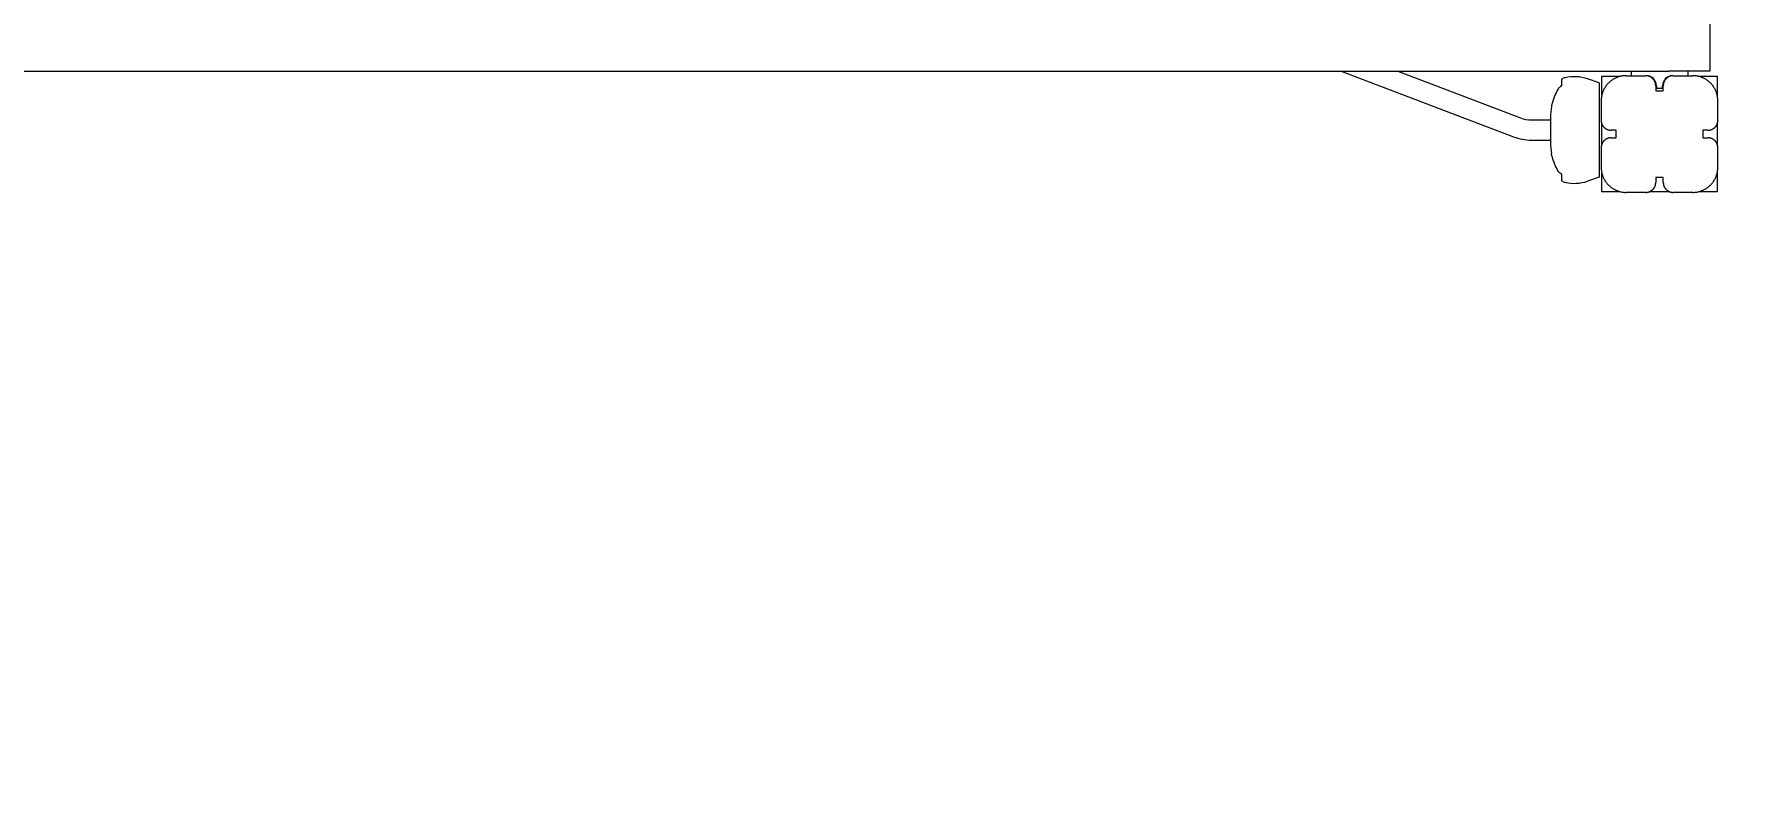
# Model space of a CAD drawing. Extents: x -3514 to 3672, y -2461 to 3671.
# Drawn here: x -96 to 1262, y -928 to -320 of the extents above; entities that cross this region are included whole.
import ezdxf

# ---------------------------------------------------------------- set-up
doc = ezdxf.new("R2010")
doc.units = 0
doc.header["$LTSCALE"] = 5
doc.header["$PDMODE"] = 33
doc.header["$PDSIZE"] = 20
doc.layers.get('Defpoints').update_dxf_attribs({"linetype": 'CONTINUOUS'})
for name, color, linetype in [('Lg_area', 4, 'CONTINUOUS'), ('Lg_dim', 7, 'CONTINUOUS'), ('Lg_prod', 40, 'CONTINUOUS')]:
    doc.layers.add(name, color=color, linetype=linetype)
doc.styles.add('LG1', font='arial.ttf', dxfattribs={"height": 185})
doc.dimstyles.new('LG_DIM', dxfattribs={"dimtxt": 185, "dimasz": 120, "dimexe": 50, "dimexo": 1, "dimgap": 50, "dimtad": 0, "dimtih": 1, "dimtoh": 1, "dimdec": 0, "dimrnd": 10, "dimdsep": 46, "dimtxsty": 'LG1', "dimcen": 2.5, "dimclrt": 4, "dimadec": 4, "dimazin": 0, "dimtfac": 1, "dimtdec": 0, "dimtmove": 0, "dimatfit": 3, "dimfxl": 1, "dimtolj": 1, "dimtzin": 0, "dimarcsym": 0})

# ---------------------------------------------------------------- blocks, each defined once
blk = doc.blocks.new('*D4')
at = {"layer": 'Defpoints', "color": 0}
for p in [(-2722.2, -362.5), (2722.8, -362.5), (2722.8, -2339.6)]:
    blk.add_point(p, dxfattribs=at)
at = {"layer": 'Lg_dim', "color": 0, "lineweight": -2}
for p, q in [((-2722.2, -363.5), (-2722.2, -2389.6)), ((2722.8, -363.5), (2722.8, -2389.6)), ((-2602.2, -2339.6), (-417.4, -2339.6)), ((2602.8, -2339.6), (233.8, -2339.6))]:
    blk.add_line(p, q, dxfattribs=at)
at = {"layer": 'Lg_dim', "color": 0}
for points in [[(-2602.2, -2319.6), (-2602.2, -2359.6), (-2722.2, -2339.6)], [(2602.8, -2359.6), (2602.8, -2319.6), (2722.8, -2339.6)]]:
    blk.add_solid(points, dxfattribs=at)
at = {"layer": 'Lg_dim', "color": 4, "insert": (-91.8, -2339.6), "char_height": 185, "attachment_point": 5, "style": 'LG1'}
blk.add_mtext('\\A1;5440', dxfattribs=at)
blk = doc.blocks.new('*D5')
at = {"layer": 'Defpoints', "color": 0}
for p in [(1221.5, 1852), (1221.5, -1852), (3392, -1852)]:
    blk.add_point(p, dxfattribs=at)
at = {"layer": 'Lg_dim', "color": 0, "lineweight": -2}
for p, q in [((1222.5, 1852), (3442, 1852)), ((3392, 1732), (3392, 50.2)), ((3392, -1732), (3392, -238.6)), ((1222.5, -1852), (3442, -1852))]:
    blk.add_line(p, q, dxfattribs=at)
at = {"layer": 'Lg_dim', "color": 0}
for points in [[(3412, 1732), (3372, 1732), (3392, 1852)], [(3372, -1732), (3412, -1732), (3392, -1852)]]:
    blk.add_solid(points, dxfattribs=at)
at = {"layer": 'Lg_dim', "color": 4, "insert": (3392, -94.2), "char_height": 185, "attachment_point": 5, "style": 'LG1'}
blk.add_mtext('\\A1;3700', dxfattribs=at)

msp = doc.modelspace()

# ---------------------------------------------------------------- linework, layer by layer
at = {"layer": 'Lg_area', "color": 83, "linetype": 'Continuous', "lineweight": 0}
msp.add_arc((1221.5, -351), 1501, 270, 0, dxfattribs=at)
at = {"layer": 'Lg_prod', "linetype": 'Continuous', "lineweight": 0}
for p, q in [((1240, -305, -424.8), (1240, -350, -424.8)), ((946.4, -350, -424.8), (1083.7, -402.2, -424.8)), ((991.5, -350, -424.8), (1089.3, -387.2, -424.8)), ((1177.5, -350, -424.8), (1177.5, -353.5, -424.8)), ((1240, -350, -424.8), (1207.4, -350, -424.8)), ((1222.5, -350, -424.8), (1222.5, -353.5, -424.8)), ((1122, -356.4, -424.8), (1122, -361.5, -424.8)), ((1152, -359.3, -424.8), (1142.5, -356, -424.8)), ((1152, -359.3, -424.8), (1152, -396.8, -424.8)), ((1154, -368.9, -424.8), (1154, -354, -424.8)), ((1154, -354, -424.8), (1169.2, -354, -424.8)), ((1173.5, -353.5, -424.8), (1189, -353.5, -424.8)), ((1189.5, -353.5, -424.8), (1189.2, -353.5, -424.8)), ((1191.6, -354, -424.8), (1192.2, -354, -424.8)), ((1197, -361.5, -424.8), (1197, -365.5, -424.8)), ((1197, -365.5, -424.8), (1203, -365.5, -424.8)), ((1197.5, -361.5, -424.8), (1197.5, -363.5, -424.8)), ((1197.5, -363.5, -424.8), (1202.5, -363.5, -424.8)), ((1202.5, -363.5, -424.8), (1202.5, -361.5, -424.8)), ((1203, -365.5, -424.8), (1203, -361.5, -424.8)), ((1207.9, -354, -424.8), (1208.3, -354, -424.8)), ((1210.8, -353.5, -424.8), (1210.5, -353.5, -424.8)), ((1211, -353.5, -424.8), (1226.5, -353.5, -424.8)), ((1230.7, -354, -424.8), (1246, -354, -424.8)), ((1246, -354, -424.8), (1246, -369.3, -424.8)), ((1153.5, -373.5, -424.8), (1153.5, -389, -424.8)), ((1246.5, -389, -424.8), (1246.5, -373.5, -424.8)), ((1097.9, -388.8, -424.8), (1113, -388.8, -424.8)), ((1113, -386.7, -424.8), (1113, -396.8, -424.8)), ((1154, -408.1, -424.8), (1154, -391.9, -424.8)), ((1246, -391.7, -424.8), (1246, -408.4, -424.8)), ((1097.9, -404.8, -424.8), (1113, -404.8, -424.8)), ((1113, -396.8, -424.8), (1113, -406.9, -424.8)), ((1152, -396.8, -424.8), (1152, -434.3, -424.8)), ((1165.5, -397, -424.8), (1161.5, -397, -424.8)), ((1161.5, -403, -424.8), (1165.5, -403, -424.8)), ((1165.5, -403, -424.8), (1165.5, -397, -424.8)), ((1234.5, -397, -424.8), (1234.5, -403, -424.8)), ((1238.5, -397, -424.8), (1234.5, -397, -424.8)), ((1234.5, -403, -424.8), (1238.5, -403, -424.8)), ((1153.5, -411, -424.8), (1153.5, -426.5, -424.8)), ((1246.5, -426.5, -424.8), (1246.5, -411, -424.8)), ((1122, -432, -424.8), (1122, -437.2, -424.8)), ((1152, -434.3, -424.8), (1142.5, -437.5, -424.8)), ((1154, -446, -424.8), (1154, -431.2, -424.8)), ((1246, -430.8, -424.8), (1246, -446, -424.8)), ((1168.9, -446, -424.8), (1154, -446, -424.8)), ((1189, -446.5, -424.8), (1173.5, -446.5, -424.8)), ((1208.1, -446, -424.8), (1191.9, -446, -424.8)), ((1203, -434.5, -424.8), (1197, -434.5, -424.8)), ((1197, -434.5, -424.8), (1197, -438.5, -424.8)), ((1203, -438.5, -424.8), (1203, -434.5, -424.8)), ((1226.5, -446.5, -424.8), (1211, -446.5, -424.8)), ((1246, -446, -424.8), (1231.1, -446, -424.8))]:
    msp.add_line(p, q, dxfattribs=at)
for centre, radius, start, end in [((1126.6, -362.9, -424.8), 8, 103.1533, 125.2789), ((1132.1, -386.3, -424.8), 32, 71, 103.1533), ((1189.5, -361.5, -424.8), 8, 0, 90), ((1210.5, -361.5, -424.8), 8, 90, 180), ((1183, -388.7, -424.8), 70, 171.1583, 178.3), ((1097.9, -364.8, -424.8), 24, 249.2059, 270), ((1097.9, -364.8, -424.8), 40, 249.2059, 270), ((1183, -404.8, -424.8), 70, 181.7, 188.8417), ((1126.6, -430.7, -424.8), 8, 234.7211, 256.8467), ((1132.1, -407.3, -424.8), 32, 256.8467, 289)]:
    msp.add_arc(centre, radius, start, end, dxfattribs=at)
for points, knots in [([(-1206.1, -350, -424.8), (-1069.2, -350, -424.8), (-811.8, -350, -424.8), (-428.9, -350, -424.8), (-73.9, -350, -424.8), (252.9, -350, -424.8), (673.3, -350, -424.8), (985.6, -350, -424.8), (1207.4, -350, -424.8)], [0.0137985, 0.0137985, 0.0137985, 0.0137985, 0.1808609, 0.3231504, 0.4773302, 0.6101809, 0.7184396, 0.9868721, 0.9868721, 0.9868721, 0.9868721]), ([(1122, -361.5, -424.8), (1121.4, -361.8, -424.8), (1120.9, -362.2, -424.8), (1120.2, -362.8, -424.8), (1120, -363, -424.8), (1119.7, -363.5, -424.8), (1119.5, -363.7, -424.8), (1119.3, -364, -424.8)], [0.000000242, 0.000000242, 0.000000242, 0.000000242, 0.002114103, 0.002114103, 0.003171033, 0.003171033, 0.004227963, 0.004227963, 0.004227963, 0.004227963]), ([(1120.4, -362.6, -424.8), (1120.4, -362.6, -424.8), (1120.4, -362.6, -424.8), (1120.7, -362.4, -424.8), (1120.9, -362.2, -424.8), (1121.4, -361.8, -424.8), (1121.7, -361.7, -424.8), (1122, -361.5, -424.8)], [0.002113316, 0.002113316, 0.002113316, 0.002113316, 0.002114988, 0.002114988, 0.003172238, 0.003172238, 0.004229489, 0.004229489, 0.004229489, 0.004229489]), ([(1114.6, -374.9, -424.8), (1114.4, -375.4, -424.8), (1114.3, -375.8, -424.8), (1114.2, -376.4, -424.8), (1114.1, -376.6, -424.8), (1114.1, -376.9, -424.8), (1114, -377.1, -424.8), (1113.9, -377.4, -424.8), (1113.9, -377.6, -424.8), (1113.8, -377.8, -424.8), (1113.8, -377.9, -424.8), (1113.8, -378, -424.8), (1113.8, -378, -424.8), (1113.8, -378, -424.8)], [0.000143327, 0.000143327, 0.000143327, 0.000143327, 0.002148725, 0.002148725, 0.003151424, 0.003151424, 0.004154123, 0.004154123, 0.006159521, 0.006159521, 0.00716222, 0.00716222, 0.008164918, 0.008164918, 0.008164918, 0.008164918]), ([(1114.6, -418.6, -424.8), (1114.4, -418.1, -424.8), (1114.3, -417.7, -424.8), (1114.2, -417.1, -424.8), (1114.1, -416.9, -424.8), (1114.1, -416.6, -424.8), (1114, -416.5, -424.8), (1113.9, -416.1, -424.8), (1113.9, -415.9, -424.8), (1113.8, -415.7, -424.8), (1113.8, -415.6, -424.8), (1113.8, -415.6, -424.8), (1113.8, -415.6, -424.8), (1113.8, -415.6, -424.8)], [0.000143327, 0.000143327, 0.000143327, 0.000143327, 0.002148725, 0.002148725, 0.003151424, 0.003151424, 0.004154123, 0.004154123, 0.006159521, 0.006159521, 0.00716222, 0.00716222, 0.008164918, 0.008164918, 0.008164918, 0.008164918]), ([(1122, -432, -424.8), (1121.4, -431.7, -424.8), (1120.9, -431.3, -424.8), (1120.2, -430.7, -424.8), (1120, -430.5, -424.8), (1119.7, -430.1, -424.8), (1119.5, -429.8, -424.8), (1119.3, -429.6, -424.8)], [0.000000242, 0.000000242, 0.000000242, 0.000000242, 0.002114103, 0.002114103, 0.003171033, 0.003171033, 0.004227963, 0.004227963, 0.004227963, 0.004227963]), ([(1120.4, -430.9, -424.8), (1120.4, -430.9, -424.8), (1120.4, -430.9, -424.8), (1120.7, -431.1, -424.8), (1120.9, -431.3, -424.8), (1121.4, -431.7, -424.8), (1121.7, -431.9, -424.8), (1122, -432, -424.8)], [0.002113316, 0.002113316, 0.002113316, 0.002113316, 0.002114988, 0.002114988, 0.003172238, 0.003172238, 0.004229489, 0.004229489, 0.004229489, 0.004229489])]:
    msp.add_open_spline(points, degree=3, knots=knots, dxfattribs=at)
for points in [[(1119.3, -364, -424.8), (1117.2, -367.5, -424.8), (1115.6, -371.2, -424.8), (1114.6, -374.9, -424.8)], [(1119.3, -429.6, -424.8), (1117.2, -426, -424.8), (1115.6, -422.3, -424.8), (1114.6, -418.6, -424.8)]]:
    msp.add_open_spline(points, degree=3, dxfattribs=at)
for points in [[(1173.5, -353.5, -424.8), (1161.8, -353.5, -424.8), (1153.5, -361.8, -424.8), (1153.5, -373.5, -424.8)], [(1197, -361.5, -424.8), (1197, -356.8, -424.8), (1193.7, -353.5, -424.8), (1189, -353.5, -424.8)], [(1211, -353.5, -424.8), (1206.3, -353.5, -424.8), (1203, -356.8, -424.8), (1203, -361.5, -424.8)], [(1246.5, -373.5, -424.8), (1246.5, -361.8, -424.8), (1238.2, -353.5, -424.8), (1226.5, -353.5, -424.8)], [(1153.5, -389, -424.8), (1153.5, -393.7, -424.8), (1156.8, -397, -424.8), (1161.5, -397, -424.8)], [(1238.5, -397, -424.8), (1243.2, -397, -424.8), (1246.5, -393.7, -424.8), (1246.5, -389, -424.8)], [(1161.5, -403, -424.8), (1156.8, -403, -424.8), (1153.5, -406.3, -424.8), (1153.5, -411, -424.8)], [(1246.5, -411, -424.8), (1246.5, -406.3, -424.8), (1243.2, -403, -424.8), (1238.5, -403, -424.8)], [(1153.5, -426.5, -424.8), (1153.5, -438.2, -424.8), (1161.8, -446.5, -424.8), (1173.5, -446.5, -424.8)], [(1226.5, -446.5, -424.8), (1238.2, -446.5, -424.8), (1246.5, -438.2, -424.8), (1246.5, -426.5, -424.8)], [(1189, -446.5, -424.8), (1193.7, -446.5, -424.8), (1197, -443.2, -424.8), (1197, -438.5, -424.8)], [(1203, -438.5, -424.8), (1203, -443.2, -424.8), (1206.3, -446.5, -424.8), (1211, -446.5, -424.8)]]:
    msp.add_rational_spline(points, [1, 0.804737854124, 0.804737854124, 1], degree=3, dxfattribs=at)

# ---------------------------------------------------------------- dimensions: what is measured, and where the dimension line sits
at = {"layer": 'Lg_dim'}
dim = msp.add_linear_dim(base=(3392, -1852, -424.8), p1=(1221.5, 1852), p2=(1221.5, -1852), angle=90, dimstyle='LG_DIM', dxfattribs=at)
dim.commit()
dim.dimension.update_dxf_attribs({"geometry": '*D5', "text_midpoint": (3392, -94.2, -424.8), "dimtype": 160})
dim = msp.add_linear_dim(base=(2722.8, -2339.6, -424.8), p1=(-2722.2, -362.5, -424.8), p2=(2722.8, -362.5, -424.8), dimstyle='LG_DIM', dxfattribs=at)
dim.commit()
dim.dimension.update_dxf_attribs({"geometry": '*D4', "text_midpoint": (-91.8, -2339.6, -424.8), "dimtype": 160})

doc.saveas('drawing.dxf')
